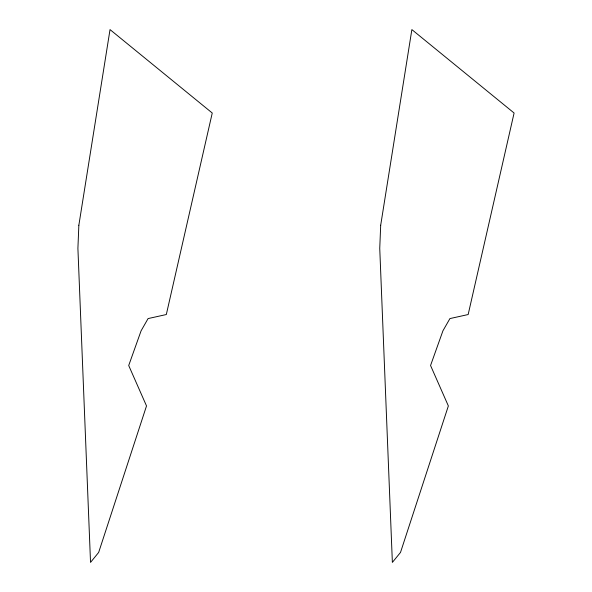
<?xml version="1.0" encoding="UTF-8"?>
<svg xmlns="http://www.w3.org/2000/svg" width="592" height="592" viewBox="0 0 592 592"><rect width="100%" height="100%" fill="white"/><g stroke="black" fill="none" stroke-linecap="round" stroke-linejoin="round"><path stroke-width="0.89" d="M78.854 225.234L77.907 248.366L90.532 562.4L98.664 552.432L146.513 405.927L128.708 365.508L141.096 330.802L148.081 318.577L166.315 314.537L212.254 113.013L110.031 29.6L78.854 225.234M380.693 225.234L379.746 248.366L392.37 562.4L400.503 552.432L448.359 405.927L430.554 365.508L442.934 330.802L449.927 318.577L468.161 314.537L514.093 113.013L411.869 29.6L380.693 225.234"/></g></svg>
